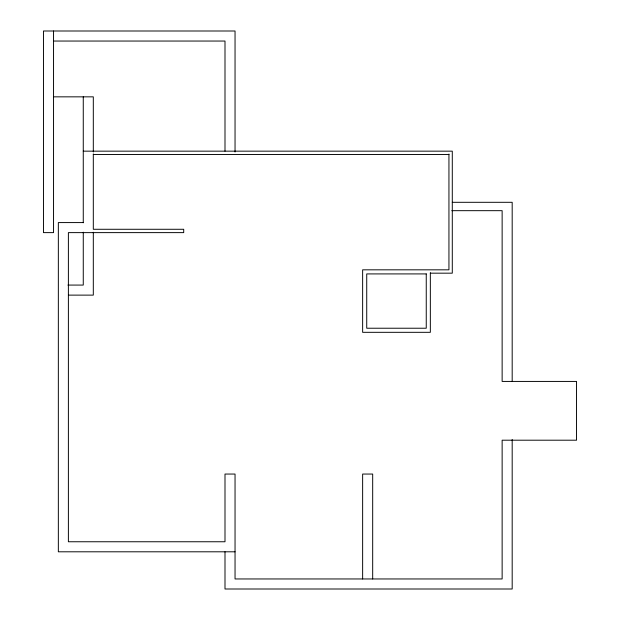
<?xml version="1.0" encoding="UTF-8"?>
<svg xmlns="http://www.w3.org/2000/svg" width="620" height="620" viewBox="0 0 620 620"><rect width="100%" height="100%" fill="white"/><g stroke="black" fill="none" stroke-linecap="round" stroke-linejoin="round"><path stroke-width="0.93" d="M53.545 41.044L224.998 41.044L224.998 151.156M53.545 96.844L93.31 96.844L93.31 151.977M83.266 151.156L452.29 151.156L452.29 273.172L430.342 273.172M93.31 154.504L448.957 154.504M452.29 202.306L512.182 202.306L512.182 381.432M451.841 210.676L502.138 210.676L502.138 381.424L576.538 381.424L576.538 440.2L502.138 440.2L502.138 578.956L235.042 578.956L235.042 474.052L224.998 474.052L224.998 541.756L68.386 541.756L68.386 232.624L183.706 232.624L183.706 229.276L93.31 229.276L93.31 153.907M83.266 222.58L58.342 222.58L58.342 551.8L235.042 551.8M67.929 285.076L83.266 285.076L83.266 232.198M68.386 295.12L93.31 295.12L93.31 232.252M512.182 439.526L512.182 589L224.998 589L224.998 551.8M448.942 154.039L448.942 269.824L362.638 269.824L362.638 332.32L430.342 332.32L430.342 272.707M372.682 578.956L372.682 474.052L362.638 474.052L362.638 578.956M235.042 151.977L235.042 31L43.462 31L43.462 232.624L53.545 232.624L53.545 31M83.266 96.844L83.266 222.766M426.25 273.916L366.73 273.916L366.73 328.228L426.25 328.228L426.25 273.916"/></g></svg>
